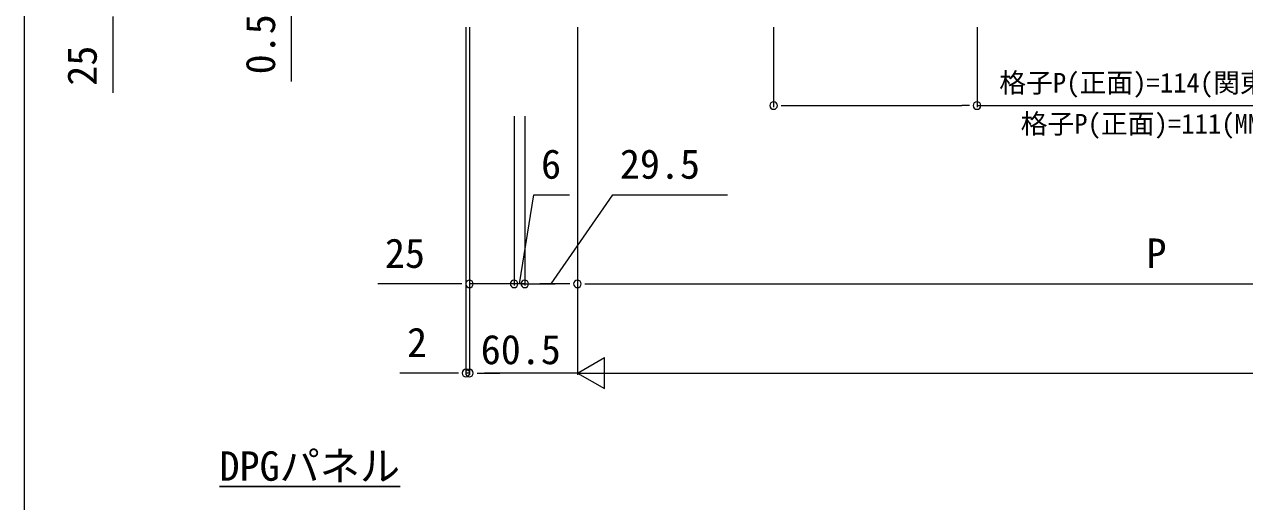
# Model space of a CAD drawing. Units: millimetres, scale not verified. Extents: x -990 to 990, y -1598 to 1604.
# Drawn here: x -990 to -306, y 288 to 556 of the extents above; entities that cross this region are included whole.
import ezdxf
from ezdxf.enums import TextEntityAlignment as Align

# ---------------------------------------------------------------- set-up
doc = ezdxf.new("R2010")
doc.units = ezdxf.units.MM
doc.header["$LTSCALE"] = 8
doc.layers.add('0-0_0', color=7, linetype='Continuous', lineweight=9)
doc.layers.add('0-5_YKK_13', color=6, linetype='Continuous', lineweight=9)
doc.layers.add('0-1_USER1', color=3, linetype='Continuous')
doc.styles.add('ＭＳ ゴシック', font='')
doc.styles.get('ＭＳ ゴシック').set_extended_font_data('MS Gothic')

msp = doc.modelspace()

# ---------------------------------------------------------------- linework, layer by layer
at = {"layer": '0-0_0'}
msp.add_lwpolyline([(990, -1597.8), (-990, -1597.8), (-990, 1522.2)], dxfattribs=at)
at = {"layer": '0-5_YKK_13'}
for p, q in [((-840.5, 582.311), (-840.5, 523.811)), ((-940.5, 560.311), (-940.5, 517.411)), ((-742.5, 554.311), (-742.5, 359.311)), ((-740.5, 554.311), (-740.5, 359.311)), ((-680, 554.311), (-680, 359.311)), ((-680, 554.311), (-680, 409.311)), ((-570, 554.311), (-570, 509.311)), ((-456, 554.311), (-456, 509.311)), ((-565.75, 510.311), (-561.5, 510.311)), ((-561.5, 510.311), (-464.5, 510.311)), ((-460.25, 510.311), (-464.5, 510.311)), ((-456, 510.311), (-253.9, 510.311)), ((-740.5, 504.311), (-740.5, 359.311)), ((-740.5, 504.311), (-740.5, 409.311)), ((-715.5, 504.311), (-715.5, 409.311)), ((-715.5, 504.311), (-715.5, 409.311)), ((-709.5, 504.311), (-709.5, 409.311)), ((-709.5, 504.311), (-709.5, 409.311)), ((-680, 504.311), (-680, 359.311)), ((-680, 504.311), (-680, 409.311)), ((-749, 410.311), (-791.9, 410.311)), ((-744.75, 410.311), (-749, 410.311)), ((-715.5, 410.311), (-740.5, 410.311)), ((-724, 410.311), (-732.5, 410.311)), ((-719.75, 410.311), (-724, 410.311)), ((-709.5, 410.311), (-715.5, 410.311)), ((-709.5, 410.311), (-715.5, 410.311)), ((-711.25, 410.311), (-707, 410.311)), ((-707, 410.311), (-698.5, 410.311)), ((-705.25, 410.311), (-701, 410.311)), ((-705.25, 410.311), (-701, 410.311)), ((-701, 410.311), (-692.5, 410.311)), ((-688.5, 410.311), (-701, 410.311)), ((-684.25, 410.311), (-688.5, 410.311)), ((-675.75, 410.311), (-671.5, 410.311)), ((-671.5, 410.311), (-38.5, 410.311)), ((-680, 360.311), (-664.845, 369.061)), ((-664.845, 351.561), (-664.845, 369.061)), ((-751, 360.311), (-779.5, 360.311)), ((-746.75, 360.311), (-751, 360.311)), ((-740.5, 360.311), (-742.5, 360.311)), ((-736.25, 360.311), (-732, 360.311)), ((-736.25, 360.311), (-732, 360.311)), ((-680, 360.311), (-732, 360.311)), ((-732, 360.311), (-723.5, 360.311)), ((-680, 360.311), (-664.845, 351.561)), ((-680, 360.311), (-649.689, 360.311)), ((-662.5, 360.311), (275, 360.311))]:
    msp.add_line(p, q, dxfattribs=at)
for points in [[(-712.5, 410.311), (-704.387, 460.311), (-684.387, 460.311)], [(-694.75, 410.311), (-660.187, 460.311), (-595.787, 460.311)]]:
    msp.add_lwpolyline(points, dxfattribs=at)
for centre, start, end in [((-570, 510.311), 0, 180), ((-570, 510.311), 180, 0), ((-456, 510.311), 0, 180), ((-456, 510.311), 180, 0), ((-740.5, 410.311), 0, 180), ((-715.5, 410.311), 0, 180), ((-715.5, 410.311), 0, 180), ((-709.5, 410.311), 0, 180), ((-709.5, 410.311), 0, 180), ((-680, 410.311), 0, 180), ((-680, 410.311), 0, 180), ((-740.5, 410.311), 180, 0), ((-715.5, 410.311), 180, 0), ((-715.5, 410.311), 180, 0), ((-709.5, 410.311), 180, 0), ((-709.5, 410.311), 180, 0), ((-680, 410.311), 180, 0), ((-680, 410.311), 180, 0), ((-742.5, 360.311), 0, 180), ((-742.5, 360.311), 180, 0), ((-740.5, 360.311), 0, 180), ((-740.5, 360.311), 0, 180), ((-740.5, 360.311), 180, 0), ((-740.5, 360.311), 180, 0)]:
    msp.add_arc(centre, 2.125, start, end, dxfattribs=at)

# ---------------------------------------------------------------- texts
at = {"layer": '0-1_USER1', "style": 'ＭＳ ゴシック'}
msp.add_text('%%UDPGパネル', height=16.5, dxfattribs=at).set_placement((-880.607, 294.947), align=Align.BOTTOM_LEFT)
at = {"layer": '0-5_YKK_13', "style": 'ＭＳ ゴシック'}
for s, p in [('0.5', (-844.5, 527.811)), ('25', (-944.5, 521.411))]:
    msp.add_text(s, height=16.5, rotation=90, dxfattribs=at).set_placement(p, align=Align.BOTTOM_LEFT)
for s, height, p in [('格子P(正面)=114(関東間)', 11, (-443.5, 514.311)), ('格子P(正面)=111(MM)', 11, (-431.5, 491.311)), ('6', 16.5, (-700.387, 464.311)), ('29.5', 16.5, (-656.187, 464.311)), ('25', 16.5, (-787.9, 414.311)), ('P', 16.5, (-361, 414.311)), ('2', 16.5, (-775.5, 364.311)), ('60.5', 16.5, (-734.2, 360.311))]:
    msp.add_text(s, height=height, dxfattribs=at).set_placement(p, align=Align.BOTTOM_LEFT)

doc.saveas('drawing.dxf')
